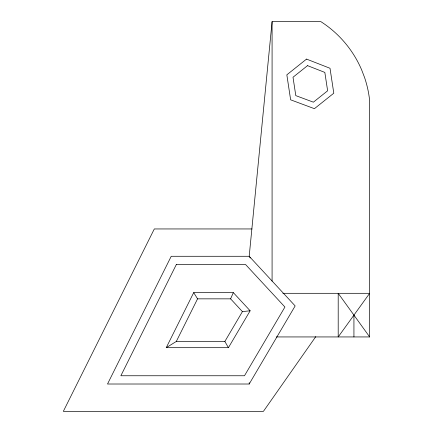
<?xml version="1.0" encoding="UTF-8"?>
<svg xmlns="http://www.w3.org/2000/svg" width="433" height="433" viewBox="0 0 433 433"><rect width="100%" height="100%" fill="white"/><g stroke="black" fill="none" stroke-linecap="round" stroke-linejoin="round"><path stroke-width="0.65" d="M276.216 336.939L369.668 336.939L369.668 100.792A107.352 107.352 0 0 0 364.516 77.361L361.647 69.881A107.352 107.352 0 0 0 320.875 21.65L272.081 21.65L249.197 256.282L250.247 257.981M193.708 292.616L197.562 298.846L230.6 298.846L233.322 292.616L250.139 310.78L228.424 347.683L166.24 347.683L193.708 292.616L233.322 292.616M166.24 347.683L176.307 341.453L197.562 298.846M176.307 341.453L224.862 341.453L242.42 311.614L250.139 310.78M249.197 384.011L295.154 305.925L249.197 256.282L171.23 256.282L107.514 384.011L249.197 384.011L249.197 382.664M315.787 336.625L263.421 411.35L63.332 411.35L154.316 228.949L251.968 228.949M282.873 293.309L369.668 293.309L338.2 336.939L338.2 293.309L369.668 336.939M230.6 298.846L242.42 311.614M224.862 341.453L228.424 347.683M353.934 315.121L353.934 336.939M272.081 21.65L272.081 281.141M176.334 264.541L120.861 375.757L244.477 375.757L284.925 307.029L245.587 264.541L176.334 264.541M306.537 59.094L286.841 74.833L290.635 99.817L314.423 108.683L333.794 93.203L330.011 68.279L306.537 59.094M307.527 65.643L293.011 77.247L295.799 95.623L313.384 102.177L327.629 90.789L324.837 72.414L307.527 65.643"/></g></svg>
